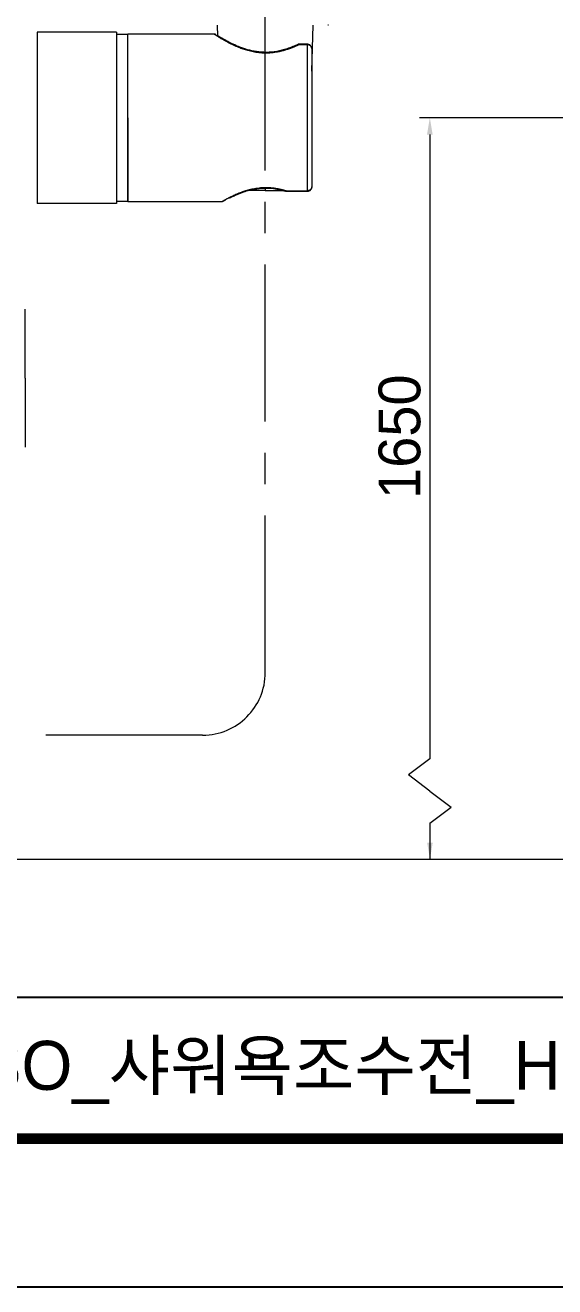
# Model space of a CAD drawing. Extents: x 6453 to 7582, y 0 to 827.
# Drawn here: x 6902.2 to 7028.9, y 0 to 301.6 of the extents above; entities that cross this region are included whole.
import ezdxf

# ---------------------------------------------------------------- set-up
doc = ezdxf.new("R2010")
doc.units = 0
doc.header["$LTSCALE"] = 30
doc.header["$MEASUREMENT"] = 0
doc.linetypes.add('CENTER', pattern=[2, 1.25, -0.25, 0.25, -0.25])
doc.linetypes.add('HIDDEN2', pattern=[4.7625, 3.175, -1.5875])
doc.layers.get('0').update_dxf_attribs({"linetype": 'CONTINUOUS'})
for name, color, linetype in [('1', 7, 'CONTINUOUS'), ('2', 1, 'HIDDEN2'), ('DEF_LAYER_ASSEM_MEMBER', 7, 'CONTINUOUS')]:
    doc.layers.add(name, color=color, linetype=linetype)
doc.layers.add('치수선', color=7, linetype='CONTINUOUS', lineweight=20)
doc.styles.add('Daelim Dimension', font='')
doc.styles.get('Daelim Dimension').set_extended_font_data('나눔고딕')

msp = doc.modelspace()

# ---------------------------------------------------------------- linework, layer by layer
at = {"color": 5, "lineweight": 9, "ltscale": 0.5}
for p, q in [((7200.82, 279.51), (6996.54, 279.51)), ((6999.06, 275.51), (6999.06, 126.21)), ((6999.06, 126.21), (6993.95, 122.37)), ((6999.06, 118.53), (6993.95, 122.37)), ((6999.06, 118.53), (7004.17, 114.7)), ((6999.06, 110.86), (7004.17, 114.7)), ((6999.06, 110.86), (6999.06, 102.29)), ((6999.06, 110.86), (6999.06, 106.19))]:
    msp.add_line(p, q, dxfattribs=at)
at = {"color": 5}
msp.add_line((6471.56, 69.28), (7380.15, 69.28), dxfattribs=at)
at = {"ltscale": 0.5}
msp.add_lwpolyline([(6453.41, 0), (7581.81, 0), (7581.81, 826.8), (6453.41, 826.8)], close=True, dxfattribs=at)
at = {"color": 5, "linetype": 'ByBlock', "lineweight": 200, "const_width": 2.6}
msp.add_lwpolyline([(6471.56, 35.4), (7563.56, 35.4), (7563.56, 807.6), (6471.56, 807.6)], close=True, dxfattribs=at)
at = {"color": 5, "ltscale": 0.5}
for points in [[(6998.37, 275.51), (6999.71, 275.51), (6999.04, 279.51)], [(6998.4, 106.19), (6999.73, 106.19), (6999.06, 102.19)]]:
    msp.add_solid(points, dxfattribs=at)
at = {"layer": '1', "color": 7, "linetype": 'Continuous', "lineweight": 18}
for p, q in [((6905.07, 300.01), (6905.07, 259.01)), ((6924.07, 300.01), (6905.07, 300.01)), ((6924.07, 300.01), (6924.07, 259.01)), ((6924.07, 299.51), (6926.77, 299.51)), ((6947.38, 299.51), (6926.77, 299.51)), ((6926.77, 259.51), (6926.77, 299.51)), ((6926.77, 279.51), (6926.77, 299.51)), ((6948.16, 301.64), (6948.25, 299.04)), ((6970.77, 290.64), (6971.13, 301.64)), ((6969.77, 297.08), (6967.54, 297.08)), ((6926.77, 279.51), (6926.77, 259.51)), ((6926.77, 259.51), (6924.07, 259.51)), ((6926.77, 259.51), (6949.35, 259.51)), ((6959.65, 262.09), (6955.5, 262.09)), ((6959.65, 262.09), (6963.96, 262.09)), ((6964.38, 261.98), (6964.38, 262.09)), ((6964.52, 261.95), (6969.77, 261.95)), ((6924.07, 259.01), (6905.07, 259.01)), ((6902.19, 217.26), (6902.19, 233.76)), ((6902.19, 217.26), (6902.19, 200.76))]:
    msp.add_line(p, q, dxfattribs=at)
at = {"layer": '1', "color": 7, "linetype": 'Continuous', "lineweight": 13}
for p, q in [((6969.77, 296.97), (6967.71, 296.97)), ((6969.77, 279.51), (6969.77, 296.97)), ((6969.77, 262.06), (6969.77, 279.51)), ((6959.65, 262.7), (6959.65, 262.09)), ((6964.64, 262.06), (6969.77, 262.06))]:
    msp.add_line(p, q, dxfattribs=at)
at = {"layer": '1', "color": 7, "linetype": 'Continuous', "lineweight": 18}
msp.add_rational_spline([(6947.83, 299.38), (6947.62, 299.51), (6947.38, 299.51)], [0.870306895833, 0.895215971533, 1], degree=2, dxfattribs=at)
at = {"layer": '1', "color": 7, "linetype": 'Continuous', "lineweight": 13}
for points, knots in [([(6967.71, 296.97), (6967.69, 296.96), (6967.66, 296.95), (6967.62, 296.93), (6967.58, 296.91), (6967.54, 296.89), (6967.5, 296.87), (6967.46, 296.85), (6967.42, 296.83), (6967.38, 296.81), (6967.33, 296.79), (6967.29, 296.78), (6967.25, 296.76), (6967.21, 296.74), (6967.17, 296.72), (6967.13, 296.7), (6967.08, 296.68), (6967.04, 296.66), (6967, 296.64), (6966.96, 296.62), (6966.91, 296.61), (6966.87, 296.59), (6966.83, 296.57), (6966.79, 296.55), (6966.74, 296.53), (6966.7, 296.51), (6966.66, 296.49), (6966.61, 296.48), (6966.57, 296.46), (6966.53, 296.44), (6966.48, 296.42), (6966.44, 296.4), (6966.4, 296.38), (6966.35, 296.37), (6966.31, 296.35), (6966.26, 296.33), (6966.22, 296.31), (6966.18, 296.3), (6966.13, 296.28), (6966.09, 296.26), (6966.04, 296.24), (6966, 296.23), (6965.95, 296.21), (6965.91, 296.19), (6965.86, 296.17), (6965.82, 296.16), (6965.77, 296.14), (6965.73, 296.12), (6965.68, 296.1), (6965.64, 296.09), (6965.59, 296.07), (6965.55, 296.05), (6965.5, 296.04), (6965.46, 296.02), (6965.29, 295.96), (6965, 295.86), (6964.59, 295.73), (6964.17, 295.6), (6963.72, 295.48), (6963.25, 295.36), (6962.74, 295.25), (6962.23, 295.16), (6961.53, 295.06), (6960.64, 294.97), (6959.67, 294.95), (6958.83, 294.98), (6958.11, 295.05), (6957.42, 295.14), (6956.76, 295.26), (6956.13, 295.4), (6955.33, 295.61), (6954.37, 295.91), (6953.54, 296.22), (6952.98, 296.45), (6952.67, 296.58), (6952.36, 296.72), (6952.05, 296.86), (6951.65, 297.05), (6951.16, 297.3), (6950.45, 297.66), (6949.69, 298.09), (6949.04, 298.47), (6948.59, 298.74), (6948.29, 298.93), (6948.03, 299.09), (6947.85, 299.21), (6947.74, 299.28), (6947.67, 299.33), (6947.6, 299.37), (6947.55, 299.4), (6947.51, 299.43), (6947.49, 299.44), (6947.48, 299.45), (6947.46, 299.46), (6947.45, 299.46), (6947.44, 299.47), (6947.43, 299.48), (6947.42, 299.48), (6947.41, 299.49), (6947.41, 299.49), (6947.4, 299.5), (6947.39, 299.5), (6947.39, 299.51), (6947.39, 299.51), (6947.38, 299.51), (6947.38, 299.51), (6947.38, 299.51), (6947.38, 299.51), (6947.38, 299.51), (6947.38, 299.51)], [0, 0, 0, 0, 0.001946, 0.003889, 0.00583, 0.007769, 0.009705, 0.011639, 0.01357, 0.015499, 0.017426, 0.019351, 0.021273, 0.023194, 0.025112, 0.027028, 0.028942, 0.030853, 0.032763, 0.034671, 0.036577, 0.03848, 0.040382, 0.042282, 0.04418, 0.046077, 0.047971, 0.049864, 0.051755, 0.053644, 0.055531, 0.057417, 0.059301, 0.061184, 0.063065, 0.064944, 0.066822, 0.068699, 0.070574, 0.072448, 0.07432, 0.076191, 0.07806, 0.079929, 0.081796, 0.083661, 0.085526, 0.087389, 0.089251, 0.091112, 0.092972, 0.094831, 0.096689, 0.098546, 0.100402, 0.116805, 0.132981, 0.148956, 0.164755, 0.183402, 0.201775, 0.219921, 0.237888, 0.275216, 0.312175, 0.336719, 0.361398, 0.386351, 0.408876, 0.431749, 0.45506, 0.498451, 0.542998, 0.556892, 0.570829, 0.584822, 0.598881, 0.613018, 0.642374, 0.671859, 0.724207, 0.776219, 0.803201, 0.82994, 0.856515, 0.883007, 0.893897, 0.904783, 0.915672, 0.926569, 0.937482, 0.940965, 0.944447, 0.947926, 0.951404, 0.954879, 0.958353, 0.961826, 0.965298, 0.968769, 0.972239, 0.975708, 0.979178, 0.982647, 0.986117, 0.989586, 0.993057, 0.996528, 1, 1, 1, 1]), ([(6969.77, 296.97), (6969.77, 297), (6969.77, 297.03), (6969.77, 297.07), (6969.77, 297.08), (6969.77, 297.08)], [0, 0, 0, 0, 0.501229, 0.501229, 1, 1, 1, 1]), ([(6970.77, 296.05), (6970.77, 296.06), (6970.77, 296.07), (6970.77, 296.08), (6970.77, 296.1), (6970.76, 296.12), (6970.76, 296.14), (6970.76, 296.16), (6970.76, 296.18), (6970.75, 296.21), (6970.74, 296.26), (6970.72, 296.32), (6970.69, 296.41), (6970.65, 296.49), (6970.6, 296.57), (6970.54, 296.64), (6970.49, 296.69), (6970.45, 296.72), (6970.42, 296.74), (6970.4, 296.76), (6970.37, 296.78), (6970.34, 296.8), (6970.32, 296.82), (6970.29, 296.83), (6970.26, 296.85), (6970.23, 296.86), (6970.2, 296.88), (6970.17, 296.89), (6970.14, 296.9), (6970.11, 296.91), (6970.08, 296.92), (6970.05, 296.93), (6970.02, 296.94), (6969.99, 296.95), (6969.96, 296.95), (6969.92, 296.96), (6969.89, 296.96), (6969.86, 296.96), (6969.83, 296.97), (6969.8, 296.97), (6969.78, 296.97), (6969.77, 296.97)], [0, 0, 0, 0, 0.009361, 0.019865, 0.031512, 0.044302, 0.058234, 0.073309, 0.089528, 0.106889, 0.125393, 0.197478, 0.250819, 0.317178, 0.381019, 0.442342, 0.501147, 0.522835, 0.544443, 0.565972, 0.587422, 0.608794, 0.630086, 0.651299, 0.672434, 0.69349, 0.714468, 0.735368, 0.756189, 0.776933, 0.797598, 0.818186, 0.838696, 0.859129, 0.879484, 0.899762, 0.919963, 0.940088, 0.960135, 0.980106, 1, 1, 1, 1]), ([(6950.56, 260.19), (6950.58, 260.2), (6950.68, 260.26), (6950.87, 260.36), (6951.16, 260.51), (6951.5, 260.68), (6951.91, 260.88), (6952.38, 261.1), (6952.83, 261.29), (6953.23, 261.46), (6953.57, 261.59), (6953.92, 261.73), (6954.25, 261.84), (6954.53, 261.94), (6954.78, 262.02), (6955.05, 262.11), (6955.35, 262.2), (6955.68, 262.29), (6956.01, 262.38), (6956.35, 262.46), (6956.82, 262.56), (6957.42, 262.66), (6958.01, 262.74), (6958.47, 262.79), (6958.77, 262.81), (6959.08, 262.83), (6959.39, 262.84), (6959.7, 262.85), (6960.01, 262.84), (6960.32, 262.84), (6960.63, 262.82), (6960.94, 262.8), (6961.25, 262.77), (6961.54, 262.74), (6961.83, 262.7), (6962.11, 262.66), (6962.39, 262.61), (6962.67, 262.56), (6962.94, 262.51), (6963.16, 262.46), (6963.31, 262.43), (6963.4, 262.4), (6963.49, 262.38), (6963.58, 262.36), (6963.67, 262.34), (6963.76, 262.31), (6963.85, 262.29), (6963.94, 262.27), (6964.02, 262.24), (6964.11, 262.22), (6964.2, 262.19), (6964.29, 262.17), (6964.38, 262.14), (6964.46, 262.11), (6964.55, 262.09), (6964.61, 262.07), (6964.64, 262.06)], [0, 0, 0, 0, 0.006749, 0.04023, 0.07378, 0.107468, 0.151919, 0.19611, 0.2402, 0.26771, 0.29503, 0.3222, 0.349265, 0.366875, 0.384228, 0.401335, 0.423783, 0.446004, 0.468027, 0.489885, 0.511611, 0.556755, 0.601068, 0.61952, 0.637857, 0.656106, 0.674291, 0.692439, 0.710577, 0.72873, 0.746924, 0.765187, 0.783544, 0.802019, 0.81883, 0.835775, 0.852872, 0.87014, 0.887596, 0.905258, 0.911055, 0.916865, 0.922689, 0.928529, 0.934384, 0.940256, 0.946144, 0.95205, 0.957974, 0.963917, 0.969879, 0.975861, 0.981864, 0.987887, 0.993933, 1, 1, 1, 1]), ([(6969.77, 261.95), (6969.77, 261.95), (6969.77, 261.96), (6969.77, 262), (6969.77, 262.02), (6969.77, 262.06)], [0, 0, 0, 0, 0.498771, 0.498771, 1, 1, 1, 1])]:
    msp.add_open_spline(points, degree=3, knots=knots, dxfattribs=at)
at = {"layer": '1', "color": 7, "linetype": 'Continuous', "lineweight": 18}
for points in [[(6947.88, 299.34), (6947.71, 299.43), (6947.52, 299.41)], [(6947.83, 299.38), (6947.8, 299.4), (6947.8, 299.4)], [(6947.83, 299.38), (6947.82, 299.39), (6947.82, 299.39)]]:
    msp.add_open_spline(points, degree=2, dxfattribs=at)
for points, knots in [([(6967.42, 297.04), (6967.05, 296.86), (6966.24, 296.51), (6964.96, 296.03), (6963.67, 295.65), (6962.04, 295.29), (6959.97, 295.08), (6957.94, 295.23), (6956.45, 295.51), (6955.44, 295.77), (6954.47, 296.07), (6953.43, 296.46), (6952.19, 296.98), (6951.06, 297.53), (6950.13, 298.03), (6949.42, 298.43), (6948.77, 298.81), (6948.43, 299.01), (6948.29, 299.1)], [0, 0, 0, 0, 0.064444, 0.132058, 0.187857, 0.240825, 0.342809, 0.440292, 0.487264, 0.532243, 0.575196, 0.621195, 0.685799, 0.770313, 0.820153, 0.875055, 0.935016, 1, 1, 1, 1]), ([(6967.56, 297.08), (6967.56, 297.08), (6967.56, 297.08), (6967.56, 297.07), (6967.57, 297.07), (6967.57, 297.07), (6967.58, 297.07), (6967.58, 297.07), (6967.59, 297.07), (6967.6, 297.06), (6967.6, 297.06), (6967.61, 297.06), (6967.62, 297.05), (6967.63, 297.05), (6967.63, 297.04), (6967.64, 297.03), (6967.65, 297.03), (6967.66, 297.02), (6967.67, 297.01), (6967.68, 297), (6967.69, 296.98), (6967.7, 296.97), (6967.71, 296.97)], [0, 0, 0, 0, 0.000037, 0.029147, 0.060869, 0.095203, 0.13215, 0.17171, 0.213884, 0.258671, 0.306071, 0.356085, 0.408714, 0.463956, 0.521812, 0.582282, 0.645366, 0.711064, 0.779377, 0.850304, 0.923845, 1, 1, 1, 1]), ([(6970.74, 296.31), (6970.73, 296.34), (6970.68, 296.49), (6970.56, 296.7), (6970.37, 296.88), (6970.19, 296.99), (6969.98, 297.06), (6969.83, 297.08), (6969.76, 297.08)], [0, 0, 0, 0, 0.074459, 0.35919, 0.511133, 0.669443, 0.833137, 1, 1, 1, 1]), ([(6950.57, 260.21), (6950.72, 260.27), (6951.17, 260.42), (6951.97, 260.77), (6953.1, 261.26), (6954.34, 261.75), (6955.64, 262.15), (6956.61, 262.37), (6957.47, 262.53), (6958.48, 262.66), (6959.76, 262.73), (6961.25, 262.66), (6962.91, 262.4), (6963.97, 262.12), (6964.49, 261.95)], [0, 0, 0, 0, 0.05162, 0.140672, 0.21898, 0.348757, 0.448791, 0.499459, 0.544034, 0.615059, 0.688374, 0.778945, 0.887434, 1, 1, 1, 1]), ([(6969.76, 261.95), (6969.83, 261.95), (6969.98, 261.97), (6970.19, 262.04), (6970.37, 262.15), (6970.56, 262.33), (6970.73, 262.61), (6970.77, 262.86), (6970.77, 262.98)], [0, 0, 0, 0, 0.139505, 0.276361, 0.408716, 0.535747, 0.773795, 1, 1, 1, 1]), ([(6970.77, 262.97), (6970.77, 262.97), (6970.77, 262.96), (6970.77, 262.94), (6970.77, 262.93), (6970.76, 262.91), (6970.76, 262.9), (6970.76, 262.88), (6970.76, 262.87), (6970.76, 262.86), (6970.76, 262.84), (6970.75, 262.83), (6970.75, 262.81), (6970.75, 262.8), (6970.74, 262.78), (6970.74, 262.77), (6970.74, 262.75), (6970.73, 262.74), (6970.73, 262.72), (6970.72, 262.71), (6970.72, 262.69), (6970.71, 262.68), (6970.71, 262.67), (6970.7, 262.65), (6970.7, 262.64), (6970.69, 262.61), (6970.67, 262.57), (6970.64, 262.53), (6970.61, 262.48), (6970.58, 262.44), (6970.54, 262.4), (6970.51, 262.36), (6970.46, 262.32), (6970.4, 262.26), (6970.32, 262.21), (6970.23, 262.16), (6970.17, 262.14), (6970.12, 262.12), (6970.09, 262.11), (6970.05, 262.1), (6970.02, 262.09), (6969.99, 262.08), (6969.96, 262.08), (6969.93, 262.07), (6969.89, 262.07), (6969.86, 262.06), (6969.83, 262.06), (6969.8, 262.06), (6969.78, 262.06), (6969.77, 262.06)], [0, 0, 0, 0, 0.010458, 0.020914, 0.031369, 0.041823, 0.052276, 0.062728, 0.073179, 0.083629, 0.094078, 0.104527, 0.114975, 0.125423, 0.135871, 0.146319, 0.156767, 0.167216, 0.177665, 0.188116, 0.198569, 0.209023, 0.21948, 0.229939, 0.240402, 0.250869, 0.289154, 0.326585, 0.363178, 0.398932, 0.433854, 0.467957, 0.501258, 0.568435, 0.632407, 0.69319, 0.750845, 0.77236, 0.793733, 0.814964, 0.836056, 0.857012, 0.877837, 0.898536, 0.919107, 0.939543, 0.95984, 0.979994, 1, 1, 1, 1]), ([(6949.35, 259.51), (6949.35, 259.51), (6949.35, 259.51), (6949.35, 259.51), (6949.35, 259.52), (6949.35, 259.52), (6949.35, 259.52), (6949.35, 259.52), (6949.36, 259.52), (6949.36, 259.52), (6949.36, 259.52), (6949.36, 259.52), (6949.36, 259.52), (6949.36, 259.52), (6949.37, 259.52), (6949.37, 259.53), (6949.37, 259.53), (6949.38, 259.53), (6949.38, 259.53), (6949.38, 259.53), (6949.39, 259.54), (6949.39, 259.54), (6949.4, 259.54), (6949.4, 259.54), (6949.4, 259.55), (6949.41, 259.55), (6949.41, 259.55), (6949.42, 259.56), (6949.43, 259.56), (6949.43, 259.56), (6949.44, 259.57), (6949.44, 259.57), (6949.45, 259.57), (6949.46, 259.58), (6949.46, 259.58), (6949.47, 259.58), (6949.48, 259.59), (6949.48, 259.59), (6949.49, 259.6), (6949.5, 259.6), (6949.51, 259.61), (6949.52, 259.61), (6949.52, 259.62), (6949.53, 259.62), (6949.54, 259.63), (6949.55, 259.63), (6949.56, 259.64), (6949.57, 259.64), (6949.58, 259.65), (6949.59, 259.65), (6949.6, 259.66), (6949.61, 259.66), (6949.62, 259.67), (6949.63, 259.68), (6949.67, 259.7), (6949.75, 259.74), (6949.88, 259.82), (6950.02, 259.9), (6950.19, 259.99), (6950.37, 260.09), (6950.5, 260.16), (6950.56, 260.19)], [0, 0, 0, 0, 0.009121, 0.01824, 0.027356, 0.036471, 0.045584, 0.054696, 0.063806, 0.072914, 0.082022, 0.091129, 0.100235, 0.10934, 0.118445, 0.127549, 0.136654, 0.145758, 0.154863, 0.163968, 0.173073, 0.182179, 0.191286, 0.200394, 0.209504, 0.218614, 0.227726, 0.23684, 0.245955, 0.255072, 0.264192, 0.273314, 0.282438, 0.291565, 0.300694, 0.309827, 0.318962, 0.328101, 0.337243, 0.346389, 0.355539, 0.364692, 0.373849, 0.383011, 0.392177, 0.401348, 0.410523, 0.419703, 0.428888, 0.438078, 0.447274, 0.456475, 0.465681, 0.474894, 0.484112, 0.569978, 0.655964, 0.742197, 0.828804, 0.915912, 1, 1, 1, 1]), ([(6964.64, 262.06), (6964.64, 262.06), (6964.63, 262.05), (6964.63, 262.05), (6964.63, 262.04), (6964.62, 262.03), (6964.62, 262.03), (6964.61, 262.02), (6964.61, 262.02), (6964.61, 262.01), (6964.6, 262.01), (6964.6, 262), (6964.6, 262), (6964.59, 261.99), (6964.59, 261.99), (6964.58, 261.99), (6964.58, 261.98), (6964.58, 261.98), (6964.58, 261.98), (6964.57, 261.98), (6964.57, 261.97), (6964.57, 261.97), (6964.56, 261.97), (6964.56, 261.97), (6964.56, 261.96), (6964.56, 261.96), (6964.55, 261.96), (6964.55, 261.96), (6964.55, 261.96), (6964.54, 261.96), (6964.54, 261.96), (6964.54, 261.96), (6964.54, 261.96), (6964.54, 261.95), (6964.53, 261.95), (6964.53, 261.95), (6964.53, 261.95), (6964.53, 261.95), (6964.53, 261.95), (6964.52, 261.95), (6964.52, 261.95), (6964.52, 261.95), (6964.51, 261.95), (6964.5, 261.96), (6964.5, 261.96)], [0, 0, 0, 0, 0.028637, 0.05686, 0.084669, 0.112062, 0.139041, 0.165606, 0.191756, 0.217492, 0.242812, 0.267719, 0.292211, 0.316288, 0.339951, 0.363199, 0.386033, 0.408452, 0.430457, 0.452047, 0.473222, 0.493983, 0.51433, 0.534262, 0.55378, 0.572883, 0.591572, 0.609846, 0.627706, 0.645151, 0.662182, 0.678799, 0.695001, 0.710789, 0.726162, 0.741121, 0.755666, 0.769796, 0.783512, 0.796814, 0.809701, 0.822175, 0.948454, 1, 1, 1, 1])]:
    msp.add_open_spline(points, degree=3, knots=knots, dxfattribs=at)
for points, weights, knots in [([(6970.77, 296.05), (6970.77, 290.6), (6970.77, 279.51), (6970.77, 268.43), (6970.77, 262.97)], [1, 0.863743382944, 1, 0.863743382944, 1], [0, 0, 0, 0.5, 0.5, 1, 1, 1]), ([(6950.01, 259.83), (6949.99, 259.81), (6949.97, 259.78), (6949.71, 259.51), (6949.35, 259.51)], [0.984613811634, 0.99139384645, 1, 0.918881639443, 1], [0, 0, 0, 0.095918, 0.095918, 1, 1, 1])]:
    msp.add_rational_spline(points, weights, degree=2, knots=knots, dxfattribs=at)
at = {"layer": '2', "color": 7, "linetype": 'Continuous', "lineweight": 18}
msp.add_open_spline([(6974.67, 301.73), (6974.7, 301.63), (6974.62, 301.64)], degree=2, dxfattribs=at)
at = {"layer": 'DEF_LAYER_ASSEM_MEMBER', "color": 1, "linetype": 'CENTER', "lineweight": 5}
for p, q in [((6959.65, 146.89), (6959.65, 329.87)), ((6944.65, 131.89), (6817.19, 131.89))]:
    msp.add_line(p, q, dxfattribs=at)
msp.add_arc((6944.65, 146.89), 15, 270, 0, dxfattribs=at)
at = {"layer": '치수선'}
msp.add_line((7252.56, 102.19), (6553.01, 102.19), dxfattribs=at)

# ---------------------------------------------------------------- texts
at = {"color": 7, "ltscale": 0.5, "insert": (6991.83, 203.26), "char_height": 10, "attachment_point": 5, "rotation": 90, "style": 'Daelim Dimension'}
msp.add_mtext('\\A1;1650', dxfattribs=at)
at = {"color": 2, "insert": (6674.14, 58.8), "char_height": 11.7115, "width": 518.4179, "attachment_point": 1, "style": 'Daelim Dimension'}
msp.add_mtext('대림B&Co 자동온도조절식_LUSSO_샤워욕조수전_HFS A12', dxfattribs=at)

doc.saveas('drawing.dxf')
